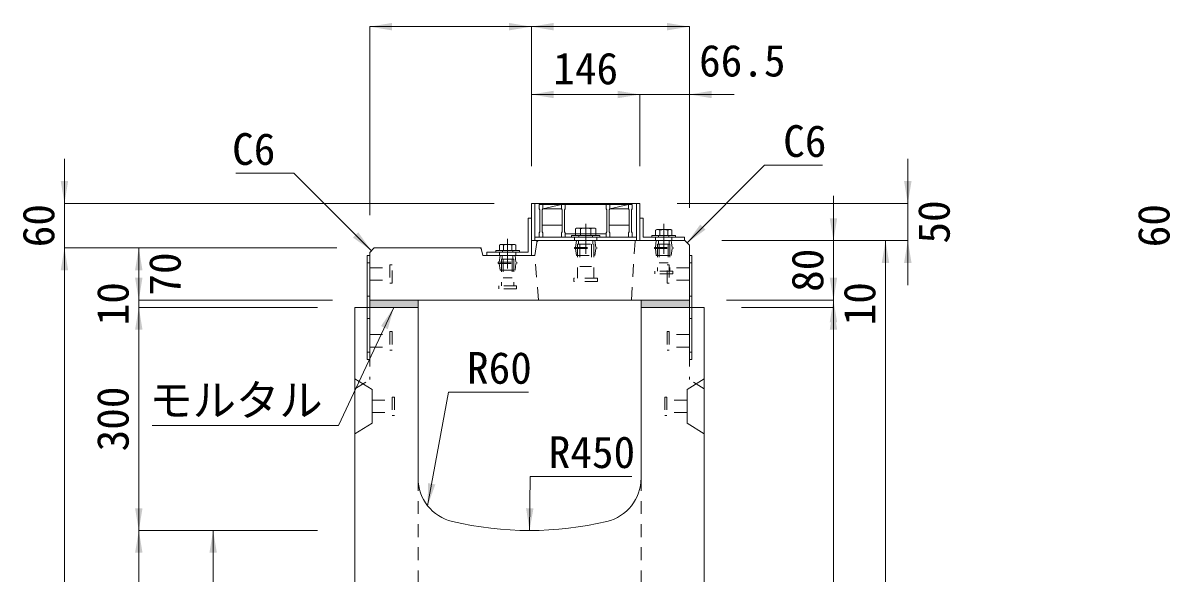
# Model space of a CAD drawing. Units: millimetres at full size. Extents: x -1934 to 78146, y -143454 to -112471.
# Drawn here: x 16717 to 18260, y -132895 to -132155 of the extents above; entities that cross this region are included whole.
import ezdxf
from ezdxf.enums import TextEntityAlignment as Align

# ---------------------------------------------------------------- set-up
doc = ezdxf.new("R2010")
doc.units = ezdxf.units.MM
doc.header["$LTSCALE"] = 23
for name, pattern in [('CHAIN', [18.5, 12, -1.5, 3.5, -1.5]), ('USER2', [1.35, 0.75, -0.6]), ('USER3', [1.35, 0.75, -0.6])]:
    doc.linetypes.add(name, pattern=pattern)
for name, color, linetype, lineweight in [('インサート', 92, 'USER2', 9), ('グレーチング', 7, 'Continuous', 9), ('ジョイント', 7, 'Continuous', 5), ('モルタル', 7, 'Continuous', 13), ('作業エリア', 11, 'Continuous', 13), ('受枠', 3, 'Continuous', 13), ('寸法線', 7, 'Continuous', 13), ('引出線', 4, 'Continuous', 13), ('本体', 2, 'Continuous', 13), ('ｲﾝｻｰﾄ', 3, 'USER3', 5)]:
    doc.layers.add(name, color=color, linetype=linetype, lineweight=lineweight)
doc.layers.add('ハッチング_モルタル', color=30, linetype='Continuous')
doc.styles.add('ＭＳ ゴシック', font='')
doc.styles.get('ＭＳ ゴシック').set_extended_font_data('MS Gothic')

# ---------------------------------------------------------------- blocks, each defined once
blk = doc.blocks.new('filled_arrow')
at = {"color": 0, "linetype": 'Continuous', "lineweight": -2}
blk.add_solid([(7.5, 1.25), (0, 0), (7.5, -1.25)], dxfattribs=at)

msp = doc.modelspace()

# ---------------------------------------------------------------- hatches: boundary and pattern name
at = {"layer": 'ハッチング_モルタル'}
for points in [[(17183.15, -132528.06), (17183.15, -132538.06), (17248.15, -132538.06), (17248.15, -132528.06)], [(17548.15, -132528.06), (17548.15, -132538.06), (17613.15, -132538.06), (17613.15, -132528.06)]]:
    msp.add_hatch(color=256, dxfattribs=at).paths.add_polyline_path(points)

# ---------------------------------------------------------------- linework, layer by layer
at = {"layer": 'インサート', "linetype": 'Continuous'}
for p, q in [((17492.65, -132441.26), (17454.65, -132441.26)), ((17454.65, -132441.26), (17454.65, -132443.56)), ((17492.65, -132441.26), (17492.65, -132443.56)), ((17562.65, -132441.26), (17594.65, -132441.26)), ((17562.65, -132441.26), (17562.65, -132443.56)), ((17594.65, -132441.26), (17594.65, -132443.56)), ((17492.65, -132443.56), (17454.65, -132443.56)), ((17562.65, -132443.56), (17594.65, -132443.56)), ((17352.65, -132461.26), (17384.65, -132461.26)), ((17352.65, -132461.26), (17352.65, -132463.56)), ((17352.65, -132463.56), (17384.65, -132463.56)), ((17384.65, -132461.26), (17384.65, -132463.56))]:
    msp.add_line(p, q, dxfattribs=at)
at = {"layer": 'インサート', "linetype": 'Continuous', "lineweight": 13}
for p, q in [((17461.66, -132431.26), (17459.8, -132432.11)), ((17459.8, -132432.11), (17459.8, -132441.26)), ((17487.5, -132441.26), (17459.8, -132441.26)), ((17485.64, -132431.26), (17461.66, -132431.26)), ((17485.64, -132431.26), (17487.5, -132432.11)), ((17487.5, -132432.11), (17487.5, -132441.26)), ((17569.17, -132433.26), (17567.7, -132434.11)), ((17567.7, -132434.11), (17567.7, -132441.26)), ((17567.7, -132441.26), (17589.6, -132441.26)), ((17569.17, -132433.26), (17588.13, -132433.26)), ((17588.13, -132433.26), (17589.6, -132434.11)), ((17589.6, -132434.11), (17589.6, -132441.26)), ((17359.17, -132453.26), (17357.7, -132454.11)), ((17357.7, -132454.11), (17357.7, -132461.26)), ((17359.17, -132453.26), (17378.13, -132453.26)), ((17378.13, -132453.26), (17379.6, -132454.11)), ((17379.6, -132454.11), (17379.6, -132461.26)), ((17357.7, -132461.26), (17379.6, -132461.26))]:
    msp.add_line(p, q, dxfattribs=at)
at = {"layer": 'インサート'}
for p, q in [((17464.65, -132441.26), (17464.65, -132443.56)), ((17482.65, -132441.26), (17482.65, -132443.56)), ((17571.65, -132441.26), (17571.65, -132443.56)), ((17585.65, -132441.26), (17585.65, -132443.56)), ((17458.65, -132457.31), (17488.65, -132457.31)), ((17458.65, -132457.31), (17458.65, -132458.81)), ((17459.9, -132457.31), (17461.15, -132448.06)), ((17461.15, -132448.06), (17486.15, -132448.06)), ((17462.75, -132453.06), (17484.55, -132453.06)), ((17462.75, -132453.06), (17462.75, -132498.56)), ((17464.2, -132448.06), (17464.2, -132453.06)), ((17465.65, -132453.06), (17465.65, -132483.06)), ((17481.65, -132453.06), (17481.65, -132483.06)), ((17483.1, -132448.06), (17483.1, -132453.06)), ((17484.55, -132453.06), (17484.55, -132498.56)), ((17487.4, -132457.31), (17486.15, -132448.06)), ((17488.65, -132457.31), (17488.65, -132458.81)), ((17566.15, -132457.31), (17591.15, -132457.31)), ((17566.15, -132457.31), (17566.15, -132458.81)), ((17567.4, -132457.31), (17568.65, -132448.06)), ((17568.65, -132448.06), (17588.65, -132448.06)), ((17570.4, -132453.06), (17586.9, -132453.06)), ((17570.4, -132453.06), (17570.4, -132489.06)), ((17571.53, -132448.06), (17571.53, -132453.06)), ((17572.65, -132453.06), (17572.65, -132478.06)), ((17584.65, -132453.06), (17584.65, -132478.06)), ((17585.78, -132448.06), (17585.78, -132453.06)), ((17586.9, -132453.06), (17586.9, -132489.06)), ((17589.9, -132457.31), (17588.65, -132448.06)), ((17591.15, -132457.31), (17591.15, -132458.81)), ((17357.4, -132477.31), (17358.65, -132468.06)), ((17358.65, -132468.06), (17378.65, -132468.06)), ((17361.53, -132468.06), (17361.53, -132473.06)), ((17361.65, -132461.26), (17361.65, -132463.56)), ((17375.65, -132461.26), (17375.65, -132463.56)), ((17375.78, -132468.06), (17375.78, -132473.06)), ((17379.9, -132477.31), (17378.65, -132468.06)), ((17458.65, -132458.81), (17488.65, -132458.81)), ((17459.9, -132458.81), (17461.15, -132468.06)), ((17461.15, -132468.06), (17486.15, -132468.06)), ((17487.4, -132458.81), (17486.15, -132468.06)), ((17566.15, -132458.81), (17591.15, -132458.81)), ((17567.4, -132458.81), (17568.65, -132468.06)), ((17568.65, -132468.06), (17588.65, -132468.06)), ((17589.9, -132458.81), (17588.65, -132468.06)), ((17183.15, -132484.56), (17210.15, -132484.56)), ((17183.15, -132484.56), (17183.15, -132501.56)), ((17213.15, -132480.56), (17210.15, -132480.56)), ((17210.15, -132480.56), (17210.15, -132505.56)), ((17213.15, -132505.56), (17213.15, -132480.56)), ((17356.15, -132477.31), (17381.15, -132477.31)), ((17356.15, -132477.31), (17356.15, -132478.81)), ((17356.15, -132478.81), (17381.15, -132478.81)), ((17357.4, -132478.81), (17358.65, -132488.06)), ((17358.65, -132488.06), (17378.65, -132488.06)), ((17360.4, -132473.06), (17376.9, -132473.06)), ((17360.4, -132473.06), (17360.4, -132509.06)), ((17362.65, -132473.06), (17362.65, -132498.06)), ((17374.65, -132473.06), (17374.65, -132498.06)), ((17376.9, -132473.06), (17376.9, -132509.06)), ((17379.9, -132478.81), (17378.65, -132488.06)), ((17381.15, -132477.31), (17381.15, -132478.81)), ((17465.65, -132483.06), (17481.65, -132483.06)), ((17572.65, -132478.06), (17584.65, -132478.06)), ((17583.15, -132480.56), (17586.15, -132480.56)), ((17583.15, -132505.56), (17583.15, -132480.56)), ((17586.15, -132480.56), (17586.15, -132505.56)), ((17613.15, -132484.56), (17586.15, -132484.56)), ((17613.15, -132484.56), (17613.15, -132501.56)), ((17183.15, -132501.56), (17210.15, -132501.56)), ((17362.65, -132498.06), (17374.65, -132498.06)), ((17457.65, -132503.06), (17457.65, -132498.56)), ((17489.65, -132498.56), (17457.65, -132498.56)), ((17489.65, -132503.06), (17457.65, -132503.06)), ((17489.65, -132498.56), (17489.65, -132503.06)), ((17566.65, -132493.06), (17566.65, -132489.06)), ((17590.65, -132489.06), (17566.65, -132489.06)), ((17590.65, -132493.06), (17566.65, -132493.06)), ((17613.15, -132501.56), (17586.15, -132501.56)), ((17590.65, -132489.06), (17590.65, -132493.06)), ((17210.15, -132505.56), (17213.15, -132505.56)), ((17356.65, -132513.06), (17356.65, -132509.06)), ((17380.65, -132509.06), (17356.65, -132509.06)), ((17380.65, -132513.06), (17356.65, -132513.06)), ((17380.65, -132509.06), (17380.65, -132513.06)), ((17586.15, -132505.56), (17583.15, -132505.56))]:
    msp.add_line(p, q, dxfattribs=at)
at = {"layer": 'インサート', "linetype": 'Continuous', "lineweight": 5}
for p, q in [((17466.73, -132432.11), (17466.73, -132441.26)), ((17480.58, -132432.11), (17480.58, -132441.26)), ((17573.18, -132434.11), (17573.18, -132441.26)), ((17584.13, -132434.11), (17584.13, -132441.26)), ((17363.18, -132454.11), (17363.18, -132461.26)), ((17374.13, -132454.11), (17374.13, -132461.26))]:
    msp.add_line(p, q, dxfattribs=at)
for centre, radius, start, end in [((17463.26, -132438.76), 7.5, 62.50883, 117.49117), ((17473.65, -132460), 28.73, 76.05376, 103.94624), ((17484.04, -132438.76), 7.5, 62.50883, 117.49117), ((17570.44, -132438.11), 4.85, 55.61575, 124.38425), ((17578.65, -132451.38), 18.12, 72.41205, 107.58795), ((17586.86, -132438.11), 4.85, 55.61575, 124.38425), ((17360.44, -132458.11), 4.85, 55.61575, 124.38425), ((17368.65, -132471.38), 18.12, 72.41205, 107.58795), ((17376.86, -132458.11), 4.85, 55.61575, 124.38425)]:
    msp.add_arc(centre, radius, start, end, dxfattribs=at)
at = {"layer": 'グレーチング'}
for p, q in [((17411.15, -132399.56), (17411.15, -132405.56)), ((17411.15, -132399.56), (17536.15, -132399.56)), ((17411.15, -132405.56), (17412.15, -132406.56)), ((17412.15, -132406.56), (17412.15, -132436.56)), ((17416.15, -132405.56), (17415.15, -132406.56)), ((17415.15, -132406.56), (17415.15, -132436.56)), ((17416.15, -132399.56), (17416.15, -132405.56)), ((17416.15, -132405.56), (17441.15, -132399.56)), ((17416.15, -132405.56), (17441.15, -132405.56)), ((17441.15, -132399.56), (17441.15, -132405.56)), ((17441.15, -132405.56), (17442.15, -132406.56)), ((17442.15, -132406.56), (17442.15, -132436.56)), ((17446.15, -132405.56), (17445.15, -132406.56)), ((17445.15, -132406.56), (17445.15, -132436.56)), ((17446.15, -132399.56), (17446.15, -132405.56)), ((17501.15, -132399.56), (17501.15, -132405.56)), ((17501.15, -132405.56), (17502.15, -132406.56)), ((17502.15, -132406.56), (17502.15, -132436.56)), ((17506.15, -132405.56), (17505.15, -132406.56)), ((17505.15, -132406.56), (17505.15, -132436.56)), ((17506.15, -132405.56), (17531.15, -132399.56)), ((17506.15, -132399.56), (17506.15, -132405.56)), ((17506.15, -132405.56), (17531.15, -132405.56)), ((17531.15, -132399.56), (17531.15, -132405.56)), ((17531.15, -132405.56), (17532.15, -132406.56)), ((17532.15, -132406.56), (17532.15, -132436.56)), ((17536.15, -132405.56), (17535.15, -132406.56)), ((17535.15, -132406.56), (17535.15, -132436.56)), ((17536.15, -132399.56), (17536.15, -132405.56)), ((17411.15, -132437.56), (17412.15, -132436.56)), ((17411.15, -132443.56), (17411.15, -132437.56)), ((17442.15, -132427.56), (17415.15, -132427.56)), ((17416.15, -132437.56), (17415.15, -132436.56)), ((17416.15, -132443.56), (17416.15, -132437.56)), ((17441.15, -132437.56), (17442.15, -132436.56)), ((17441.15, -132443.56), (17441.15, -132437.56)), ((17446.15, -132437.56), (17445.15, -132436.56)), ((17446.15, -132443.56), (17446.15, -132437.56)), ((17501.15, -132439.06), (17446.15, -132439.06)), ((17501.15, -132437.56), (17502.15, -132436.56)), ((17501.15, -132443.56), (17501.15, -132437.56)), ((17532.15, -132427.56), (17505.15, -132427.56)), ((17506.15, -132437.56), (17505.15, -132436.56)), ((17506.15, -132443.56), (17506.15, -132437.56)), ((17531.15, -132437.56), (17532.15, -132436.56)), ((17531.15, -132443.56), (17531.15, -132437.56)), ((17536.15, -132437.56), (17535.15, -132436.56)), ((17536.15, -132443.56), (17536.15, -132437.56)), ((17411.15, -132443.56), (17416.15, -132443.56)), ((17441.15, -132443.56), (17446.15, -132443.56)), ((17501.15, -132443.56), (17506.15, -132443.56)), ((17531.15, -132443.56), (17536.15, -132443.56))]:
    msp.add_line(p, q, dxfattribs=at)
at = {"layer": 'ジョイント'}
for p, q in [((17179.95, -132468.06), (17183.15, -132468.06)), ((17179.95, -132468.06), (17179.95, -132608.06)), ((17183.15, -132468.06), (17183.15, -132608.06)), ((17613.15, -132468.06), (17616.35, -132468.06)), ((17613.15, -132468.06), (17613.15, -132608.06)), ((17616.35, -132468.06), (17616.35, -132608.06)), ((17179.95, -132608.06), (17183.15, -132608.06)), ((17613.15, -132608.06), (17616.35, -132608.06))]:
    msp.add_line(p, q, dxfattribs=at)
at = {"layer": 'ジョイント', "linetype": 'USER2'}
for p, q in [((17179.95, -132478.06), (17183.15, -132478.06)), ((17613.15, -132478.06), (17616.35, -132478.06)), ((17179.95, -132523.06), (17183.15, -132523.06)), ((17613.15, -132523.06), (17616.35, -132523.06)), ((17179.95, -132553.06), (17183.15, -132553.06)), ((17613.15, -132553.06), (17616.35, -132553.06)), ((17179.95, -132598.06), (17183.15, -132598.06)), ((17613.15, -132598.06), (17616.35, -132598.06))]:
    msp.add_line(p, q, dxfattribs=at)
at = {"layer": 'モルタル'}
for points in [[(17183.15, -132528.06), (17248.15, -132528.06), (17248.15, -132538.06), (17183.15, -132538.06)], [(17548.15, -132528.06), (17613.15, -132528.06), (17613.15, -132538.06), (17548.15, -132538.06)]]:
    msp.add_lwpolyline(points, close=True, dxfattribs=at)
at = {"layer": '作業エリア'}
for p, q in [((17407.77, -132450.62), (17408.15, -132448.06)), ((17408.15, -132448.06), (17410.73, -132448.06)), ((17330.69, -132458.06), (17333.15, -132458.06)), ((17333.15, -132458.06), (17333.63, -132460.48))]:
    msp.add_line(p, q, dxfattribs=at)
at = {"layer": '受枠'}
for p, q in [((17400.65, -132398.06), (17546.65, -132398.06)), ((17400.65, -132398.06), (17400.65, -132448.06)), ((17405.15, -132398.06), (17405.15, -132448.06)), ((17542.15, -132398.06), (17542.15, -132448.06)), ((17546.65, -132398.06), (17546.65, -132448.06)), ((17396.15, -132463.56), (17396.15, -132418.06)), ((17396.15, -132418.06), (17400.65, -132418.06)), ((17400.65, -132418.06), (17400.65, -132468.06)), ((17551.15, -132418.06), (17546.65, -132418.06)), ((17551.15, -132443.56), (17551.15, -132418.06)), ((17400.65, -132448.06), (17546.65, -132448.06)), ((17405.15, -132443.56), (17542.15, -132443.56)), ((17546.65, -132448.06), (17606.65, -132448.06)), ((17606.65, -132443.56), (17551.15, -132443.56)), ((17606.65, -132448.06), (17606.65, -132443.56)), ((17340.65, -132468.06), (17340.65, -132463.56)), ((17340.65, -132463.56), (17396.15, -132463.56)), ((17400.65, -132468.06), (17340.65, -132468.06))]:
    msp.add_line(p, q, dxfattribs=at)
at = {"layer": '受枠', "linetype": 'CHAIN'}
for p, q in [((17473.65, -132425.81), (17473.65, -132465.81)), ((17578.65, -132425.81), (17578.65, -132465.81)), ((17368.65, -132445.81), (17368.65, -132485.81))]:
    msp.add_line(p, q, dxfattribs=at)
at = {"layer": '受枠', "linetype": 'USER2'}
for p, q in [((17458.65, -132443.56), (17458.65, -132448.06)), ((17488.65, -132443.56), (17488.65, -132448.06)), ((17567.65, -132443.56), (17567.65, -132448.06)), ((17589.65, -132443.56), (17589.65, -132448.06)), ((17357.65, -132463.56), (17357.65, -132468.06)), ((17379.65, -132463.56), (17379.65, -132468.06))]:
    msp.add_line(p, q, dxfattribs=at)
at = {"layer": '寸法線'}
for p, q in [((17183.15, -132160.39), (17400.65, -132160.39)), ((17183.15, -132414.06), (17183.15, -132160.39)), ((17400.65, -132348.06), (17400.65, -132160.39)), ((17400.65, -132160.39), (17613.15, -132160.39)), ((17400.65, -132348.06), (17400.65, -132160.39)), ((17613.15, -132404.06), (17613.15, -132160.39)), ((17400.65, -132251.61), (17546.65, -132251.61)), ((17400.65, -132348.06), (17400.65, -132251.61)), ((17486.65, -132251.61), (17673.15, -132251.61)), ((17546.65, -132348.06), (17546.65, -132251.61)), ((17546.65, -132348.06), (17546.65, -132251.61)), ((17613.15, -132404.06), (17613.15, -132251.61)), ((16772.59, -132518.06), (16772.59, -132338.06)), ((17906.91, -132508.06), (17906.91, -132338.06)), ((17806.91, -132588.06), (17806.91, -132388.06)), ((17350.65, -132398.06), (16772.59, -132398.06)), ((17596.65, -132398.06), (17906.91, -132398.06)), ((17656.65, -132448.06), (17806.91, -132448.06)), ((17656.65, -132448.06), (17876.91, -132448.06)), ((17657.15, -132448.06), (17906.91, -132448.06)), ((17876.91, -133488.06), (17876.91, -132448.06)), ((17139.15, -132458.06), (16772.59, -132458.06)), ((16772.59, -133488.06), (16772.59, -132458.06)), ((17139.15, -132458.06), (16772.59, -132458.06)), ((16872.58, -132528.06), (16872.58, -132458.06)), ((17139.15, -132458.06), (16872.58, -132458.06)), ((16872.58, -132598.06), (16872.58, -132468.06)), ((17806.91, -132468.06), (17806.91, -132598.06)), ((17133.15, -132528.06), (16872.58, -132528.06)), ((17133.15, -132528.06), (16872.58, -132528.06)), ((17663.15, -132528.06), (17806.91, -132528.06)), ((17663.15, -132528.06), (17806.91, -132528.06)), ((17113.15, -132538.06), (16872.58, -132538.06)), ((16872.59, -132538.06), (16872.59, -132838.06)), ((17113.15, -132538.06), (16872.59, -132538.06)), ((17683.15, -132538.06), (17806.91, -132538.06)), ((17683.15, -132538.06), (17806.91, -132538.06)), ((17806.91, -133488.06), (17806.91, -132538.06)), ((16872.59, -133488.06), (16872.59, -132838.06)), ((17113.15, -132838.06), (16872.59, -132838.06)), ((17113.15, -132838.06), (16872.59, -132838.06)), ((16972.59, -132838.06), (16972.59, -133388.06)), ((17113.15, -132838.06), (16972.59, -132838.06))]:
    msp.add_line(p, q, dxfattribs=at)
at = {"layer": '引出線'}
for points in [[(17610.15, -132451.06), (17714.32, -132346.9), (17792.31, -132346.9)], [(17185.43, -132461.78), (17081.26, -132357.61), (17003.27, -132357.61)], [(17215.65, -132538.06), (17141.26, -132697.01), (16890.35, -132697.01)], [(17261.08, -132804.75), (17289.07, -132651.96), (17396.76, -132651.96)], [(17398.15, -132838.06), (17398.94, -132765.34), (17535.87, -132765.34)]]:
    msp.add_lwpolyline(points, dxfattribs=at)
at = {"layer": '本体'}
for p, q in [((17407.77, -132450.62), (17405.15, -132468.06)), ((17410.73, -132448.06), (17607.15, -132448.06)), ((17607.15, -132448.06), (17613.15, -132454.06)), ((17613.15, -132454.06), (17613.15, -132528.06)), ((17183.15, -132464.06), (17189.15, -132458.06)), ((17183.15, -132464.06), (17183.15, -132528.06)), ((17189.15, -132458.06), (17330.69, -132458.06)), ((17333.63, -132460.48), (17335.15, -132468.06)), ((17335.15, -132468.06), (17405.15, -132468.06)), ((17183.15, -132528.06), (17613.15, -132528.06)), ((17183.15, -132538.06), (17248.15, -132538.06)), ((17548.15, -132538.06), (17613.15, -132538.06))]:
    msp.add_line(p, q, dxfattribs=at)
at = {"layer": '本体', "linetype": 'USER2', "lineweight": 15}
for p, q in [((17535.15, -132528.06), (17540.15, -132448.06)), ((17410.15, -132528.06), (17405.15, -132468.06))]:
    msp.add_line(p, q, dxfattribs=at)
at = {"layer": '本体', "lineweight": 20}
for p, q in [((17163.15, -132538.06), (17163.15, -133488.06)), ((17248.15, -132538.06), (17163.15, -132538.06)), ((17248.15, -132767.54), (17248.15, -132538.06)), ((17548.15, -132767.54), (17548.15, -132538.06)), ((17633.15, -132538.06), (17548.15, -132538.06)), ((17633.15, -133488.06), (17633.15, -132538.06))]:
    msp.add_line(p, q, dxfattribs=at)
at = {"layer": '本体', "linetype": 'USER3', "lineweight": 5}
for p, q in [((17183.15, -132538.06), (17183.15, -132635.07)), ((17613.15, -132538.06), (17613.15, -132635.07)), ((17163.15, -132647.57), (17183.15, -132635.07)), ((17633.15, -132647.57), (17613.15, -132635.07))]:
    msp.add_line(p, q, dxfattribs=at)
at = {"layer": '本体', "lineweight": 5}
for p, q in [((17163.15, -132634.07), (17186.35, -132648.57)), ((17633.15, -132634.07), (17609.95, -132648.57)), ((17186.35, -132648.57), (17186.35, -132693.57)), ((17609.95, -132648.57), (17609.95, -132693.57)), ((17163.15, -132708.07), (17186.35, -132693.57)), ((17633.15, -132708.07), (17609.95, -132693.57))]:
    msp.add_line(p, q, dxfattribs=at)
at = {"layer": '本体', "linetype": 'USER3', "lineweight": 9}
for p, q in [((17248.15, -132767.54), (17248.15, -133388.06)), ((17548.15, -132767.54), (17548.15, -133388.06))]:
    msp.add_line(p, q, dxfattribs=at)
at = {"layer": '本体'}
for centre, start, end in [((17410.73, -132451.06), 90, 171.46923), ((17330.69, -132461.06), 11.30993, 90)]:
    msp.add_arc(centre, 3, start, end, dxfattribs=at)
at = {"layer": '本体', "lineweight": 20}
for centre, radius, start, end in [((17308.15, -132767.54), 60, 180, 256.65776), ((17488.15, -132767.54), 60, 283.34229, 0), ((17398.15, -132388.06), 450, 256.65776, 283.34229)]:
    msp.add_arc(centre, radius, start, end, dxfattribs=at)
at = {"layer": 'ｲﾝｻｰﾄ'}
for p, q in [((17183.15, -132574.56), (17210.15, -132574.56)), ((17210.15, -132570.56), (17210.15, -132595.56)), ((17210.15, -132570.56), (17213.15, -132570.56)), ((17213.15, -132570.56), (17213.15, -132595.56)), ((17583.15, -132570.56), (17583.15, -132595.56)), ((17586.15, -132570.56), (17583.15, -132570.56)), ((17586.15, -132570.56), (17586.15, -132595.56)), ((17613.15, -132574.56), (17586.15, -132574.56)), ((17183.15, -132591.56), (17210.15, -132591.56)), ((17210.15, -132595.56), (17213.15, -132595.56)), ((17586.15, -132595.56), (17583.15, -132595.56)), ((17613.15, -132591.56), (17586.15, -132591.56)), ((17186.35, -132662.57), (17213.35, -132662.57)), ((17186.35, -132662.57), (17186.35, -132679.57)), ((17213.35, -132658.57), (17213.35, -132683.57)), ((17213.35, -132658.57), (17216.35, -132658.57)), ((17216.35, -132658.57), (17216.35, -132683.57)), ((17579.95, -132658.57), (17579.95, -132683.57)), ((17582.95, -132658.57), (17579.95, -132658.57)), ((17582.95, -132658.57), (17582.95, -132683.57)), ((17609.95, -132662.57), (17582.95, -132662.57)), ((17609.95, -132662.57), (17609.95, -132679.57)), ((17186.35, -132679.57), (17213.35, -132679.57)), ((17213.35, -132683.57), (17216.35, -132683.57)), ((17582.95, -132683.57), (17579.95, -132683.57)), ((17609.95, -132679.57), (17582.95, -132679.57))]:
    msp.add_line(p, q, dxfattribs=at)

# ---------------------------------------------------------------- block references
at = {"layer": '寸法線', "xscale": 4, "yscale": 4}
for p in [(17183.15, -132160.39), (17400.65, -132160.39), (17400.65, -132251.61), (17613.15, -132251.61)]:
    msp.add_blockref('filled_arrow', p, dxfattribs=at)
for p, rotation in [((17400.65, -132160.39), 180), ((17613.15, -132160.39), 180), ((17546.65, -132251.61), 180), ((17546.65, -132251.61), 180), ((16772.59, -132398.06), 90), ((17906.91, -132398.06), 90), ((17806.91, -132448.06), 90), ((17876.91, -132448.06), 270), ((17906.91, -132448.06), 270), ((16772.59, -132458.06), 270), ((16772.59, -132458.06), 270), ((16872.58, -132458.06), 270), ((16872.58, -132528.06), 90), ((16872.58, -132528.06), 90), ((17806.91, -132528.06), 90), ((17806.91, -132528.06), 270), ((16872.58, -132538.06), 270), ((16872.59, -132538.06), 270), ((17806.91, -132538.06), 270), ((17806.91, -132538.06), 270), ((16872.59, -132838.06), 90), ((16872.59, -132838.06), 270), ((16972.59, -132838.06), 270)]:
    msp.add_blockref('filled_arrow', p, dxfattribs=dict(at, rotation=rotation))
at = {"layer": '引出線', "xscale": 4, "yscale": 4}
for p, rotation in [((17610.15, -132451.06), 45), ((17185.43, -132461.78), 135), ((17215.65, -132538.06), 244.9), ((17261.08, -132804.75), 79.6), ((17398.15, -132838.06), 89.4)]:
    msp.add_blockref('filled_arrow', p, dxfattribs=dict(at, rotation=rotation))

# ---------------------------------------------------------------- texts
at = {"layer": '寸法線', "style": 'ＭＳ ゴシック'}
for s, p in [('66.5', (17684.32, -132206.08)), ('146', (17473.65, -132216.61))]:
    msp.add_text(s, height=42.72, dxfattribs=at).set_placement(p, align=Align.MIDDLE_CENTER)
for s, p in [('60', (16737.59, -132428.06)), ('50', (17941.91, -132423.06)), ('60', (18237.59, -132428.06)), ('70', (16907.58, -132493.06)), ('80', (17771.91, -132488.06)), ('10', (16837.58, -132533.06)), ('10', (17841.91, -132533.06)), ('300', (16837.59, -132688.06))]:
    msp.add_text(s, height=42.72, rotation=90, dxfattribs=at).set_placement(p, align=Align.MIDDLE_CENTER)
at = {"layer": '引出線', "style": 'ＭＳ ゴシック'}
msp.add_text('C6', height=42.72, dxfattribs=at).set_placement((17056.26, -132303.61), align=Align.TOP_RIGHT)
for s, p in [('C6', (17739.32, -132292.9)), ('R60', (17314.07, -132597.96)), ('R450', (17423.94, -132711.34))]:
    msp.add_text(s, height=42.72, dxfattribs=at).set_placement(p, align=Align.TOP_LEFT)
msp.add_text('モルタル', height=42.72, dxfattribs=at).set_placement((17003.3, -132641.41), align=Align.TOP_CENTER)

doc.saveas('drawing.dxf')
